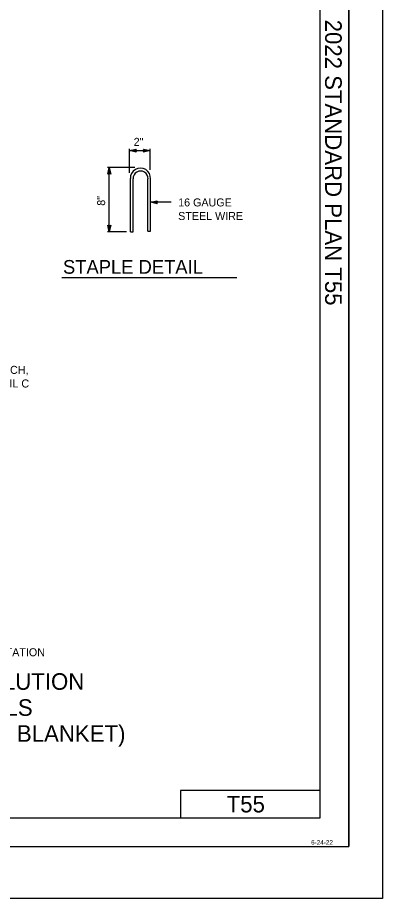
# Model space of a CAD drawing. Extents: x -894 to 866, y -476 to 714.
# Drawn here: x 547 to 866, y -476 to 294 of the extents above; entities that cross this region are included whole.
import ezdxf

# ---------------------------------------------------------------- set-up
doc = ezdxf.new("R2010")
doc.units = 0
for name, color, linetype in [('10 Sheet Format', 7, 'Continuous'), ('56 Stage 3 Anno', 7, 'Continuous'), ('57 Undefined', 7, 'Continuous'), ('60 Nongeo Data', 7, 'Continuous')]:
    doc.layers.add(name, color=color, linetype=linetype)

msp = doc.modelspace()

# ---------------------------------------------------------------- linework, layer by layer
at = {"layer": '10 Sheet Format'}
for p, q in [((836.55, 668.96), (836.55, -431.04)), ((811.55, -406.04), (811.55, 643.96)), ((811.55, -381.95), (689.5, -381.95)), ((689.5, -381.95), (689.5, -406.04)), ((-813.45, -406.04), (811.55, -406.04)), ((-863.46, -431.04), (836.55, -431.04))]:
    msp.add_line(p, q, dxfattribs=at)
for points in [[(-894.04, 713.56), (865.96, 713.56), (865.96, -476.44), (-894.04, -476.44)], [(-863.46, -431.04), (836.55, -431.04), (836.55, 668.96), (-863.46, 668.96)]]:
    msp.add_lwpolyline(points, close=True, dxfattribs=at)
at = {"layer": '56 Stage 3 Anno'}
for p, q in [((645.03, 158.21), (645.03, 179.19)), ((645.03, 177.71), (650.94, 179.02)), ((645.03, 177.71), (663.19, 177.71)), ((650.94, 176.39), (645.03, 177.71)), ((645.03, 177.71), (645.03, 177.71)), ((650.72, 176.74), (646.39, 177.71)), ((646.4, 177.72), (650.71, 178.67)), ((647.75, 177.71), (650.53, 178.33)), ((650.49, 177.1), (647.75, 177.71)), ((649.11, 177.71), (650.3, 177.97)), ((650.32, 177.44), (649.11, 177.71)), ((650.94, 179.02), (650.15, 177.71)), ((650.15, 177.71), (650.94, 176.39)), ((650.94, 179.02), (650.94, 179.02)), ((658.07, 177.71), (657.28, 179.03)), ((657.28, 179.03), (657.28, 179.03)), ((657.28, 179.03), (663.19, 177.71)), ((663.19, 177.71), (657.28, 176.4)), ((657.28, 176.4), (658.07, 177.71)), ((657.49, 178.68), (661.83, 177.71)), ((661.82, 177.71), (657.51, 176.76)), ((660.47, 177.72), (657.69, 177.1)), ((657.73, 178.33), (660.47, 177.72)), ((657.9, 177.99), (659.11, 177.72)), ((659.11, 177.72), (657.92, 177.45)), ((663.19, 160.9), (663.19, 179.19)), ((663.19, 177.71), (663.19, 177.71)), ((650.94, 176.39), (650.94, 176.39)), ((657.28, 176.4), (657.28, 176.4)), ((649.79, 163), (625.92, 163)), ((626.08, 157.1), (627.4, 163)), ((627.4, 106.55), (627.4, 163)), ((627.4, 163), (627.4, 163)), ((627.4, 163), (628.71, 157.1)), ((627.4, 157.89), (626.08, 157.1)), ((626.08, 157.1), (626.08, 157.1)), ((626.43, 157.31), (627.4, 161.65)), ((626.78, 157.54), (627.4, 160.28)), ((627.13, 157.71), (627.4, 158.92)), ((627.4, 161.63), (628.35, 157.33)), ((627.4, 160.28), (628.01, 157.5)), ((627.4, 158.92), (627.66, 157.73)), ((628.71, 157.1), (627.4, 157.89)), ((628.71, 157.1), (628.71, 157.1)), ((663.4, 132.52), (669.3, 133.83)), ((681.4, 132.52), (663.4, 132.52)), ((669.3, 131.2), (663.4, 132.52)), ((663.4, 132.52), (663.4, 132.52)), ((669.09, 131.55), (664.76, 132.52)), ((664.77, 132.52), (669.07, 133.48)), ((666.12, 132.52), (668.9, 133.13)), ((668.86, 131.91), (666.12, 132.52)), ((667.48, 132.52), (668.67, 132.78)), ((668.69, 132.25), (667.48, 132.52)), ((669.3, 133.83), (668.51, 132.52)), ((668.51, 132.52), (669.3, 131.2)), ((669.3, 133.83), (669.3, 133.83)), ((669.3, 131.2), (669.3, 131.2)), ((627.4, 106.55), (626.09, 112.46)), ((626.09, 112.46), (626.09, 112.46)), ((626.09, 112.46), (627.4, 111.67)), ((627.4, 107.92), (626.44, 112.23)), ((627.4, 109.27), (626.79, 112.05)), ((627.4, 110.63), (627.14, 111.82)), ((627.4, 111.67), (628.72, 112.46)), ((628.72, 112.46), (627.4, 106.55)), ((628.37, 112.25), (627.4, 107.91)), ((628.01, 112.02), (627.4, 109.27)), ((627.67, 111.84), (627.4, 110.63)), ((628.72, 112.46), (628.72, 112.46)), ((642.43, 106.55), (625.92, 106.55)), ((627.4, 106.55), (627.4, 106.55))]:
    msp.add_line(p, q, dxfattribs=at)
at = {"layer": '57 Undefined'}
msp.add_line((586.06, 66.73), (738.78, 66.73), dxfattribs=at)
at = {"layer": '60 Nongeo Data'}
for p, q in [((645.83, 106.7), (645.83, 153.18)), ((648.26, 106.7), (648.26, 153.03)), ((661.25, 107.16), (661.25, 152.87)), ((663.4, 107.16), (663.4, 152.96)), ((645.83, 106.7), (648.26, 106.7)), ((661.25, 107.16), (663.4, 107.16))]:
    msp.add_line(p, q, dxfattribs=at)
for centre, major_axis in [((654.62, 153.49), (0, -8.79)), ((654.76, 153.27), (0, -6.51))]:
    msp.add_ellipse(centre, major_axis=major_axis, ratio=0.999991, start_param=1.510257, end_param=4.748244, dxfattribs=at)

# ---------------------------------------------------------------- texts
at = {"layer": '10 Sheet Format'}
msp.add_text('2022 STANDARD PLAN T55', height=14.5, rotation=270, dxfattribs=at).set_placement((815.95, 292.16))
for s, height, p in [('DEPARTMENT OF TRANSPORTATION', 7, (402.24, -264.65)), ('TEMPORARY WATER POLLUTION', 14.5, (292.12, -293.98)), ('CONTROL DETAILS', 14.5, (379.52, -316.75)), ('(TEMPORARY EROSION CONTROL BLANKET)', 14.5, (217.11, -339.47)), ('6-24-22', 4, (803.76, -429.47))]:
    msp.add_text(s, height=height, dxfattribs=at).set_placement(p)
at = {"layer": '57 Undefined'}
for s, height, p in [('2"', 7, (648.75, 181.81)), ('16 GAUGE', 7, (687.61, 128.82)), ('STEEL WIRE', 7, (687.61, 116.92)), ('STAPLE DETAIL', 12, (587.02, 69.94)), ('KEY TRENCH,', 7, (493.97, -17.66)), ('SEE DETAIL C', 7, (493.97, -29.56))]:
    msp.add_text(s, height=height, dxfattribs=at).set_placement(p)
msp.add_text('8"', height=7, rotation=90, dxfattribs=at).set_placement((623.83, 129.42))
at = {"layer": '60 Nongeo Data'}
msp.add_text('T55', height=14.5, dxfattribs=at).set_placement((729.97, -401.24))

doc.saveas('drawing.dxf')
